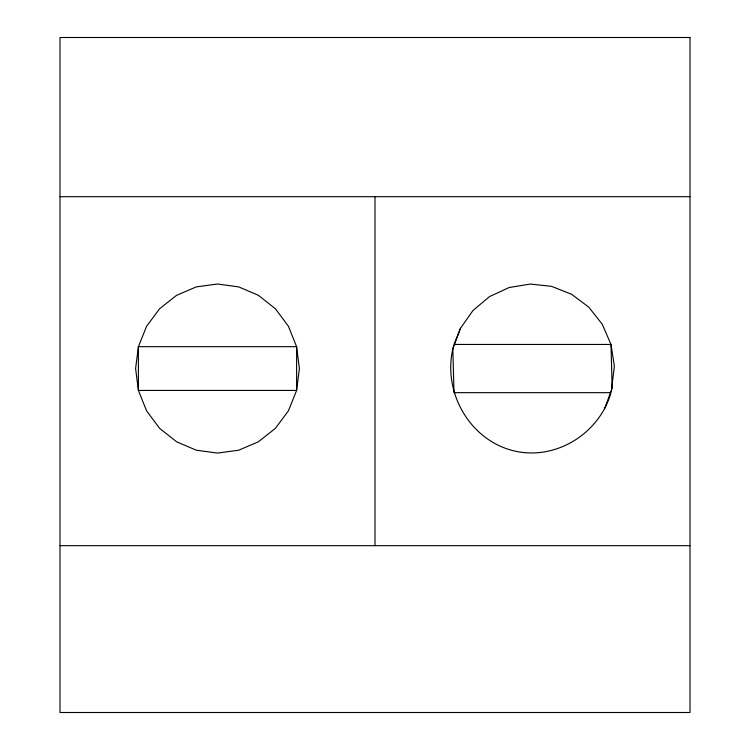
<?xml version="1.0" encoding="UTF-8"?>
<svg xmlns="http://www.w3.org/2000/svg" width="750" height="750" viewBox="0 0 750 750"><rect width="100%" height="100%" fill="white"/><g stroke="black" fill="none" stroke-linecap="round" stroke-linejoin="round"><path stroke-width="1.12" d="M453.712 345.562C441.403 389.775 468.375 439.566 513.478 450.769C555.422 461.1 599.381 433.744 610.997 392.662L454.003 392.662L452.841 348.919L460.481 328.303L473.025 310.434L489.619 296.531L509.147 287.531L530.259 284.053L551.522 286.331L571.491 294.216L588.806 307.162L602.278 324.291L610.997 344.447L614.372 366.234L611.287 391.537M604.519 408.797L612.159 388.181L610.997 344.447L454.003 344.447L460.481 328.303M60 196.697L690 196.697M60 545.672L690 545.672M375 196.697L375 545.672M138.394 346.669L135.6 368.55L138.394 390.431L146.569 410.812L159.591 428.325L176.55 441.759L196.303 450.206L217.5 453.084L238.697 450.206L258.45 441.759L275.409 428.325L288.431 410.812L296.606 390.431L299.4 368.55L296.606 346.669L288.431 326.288L275.409 308.775L258.45 295.341L238.697 286.894L217.5 284.016L196.303 286.894L176.55 295.341L159.591 308.775L146.569 326.288L138.394 346.669L138.394 390.431L296.606 390.431L296.606 346.669L138.394 346.669M690 37.5L60 37.5L60 712.5L690 712.5L690 37.5"/></g></svg>
